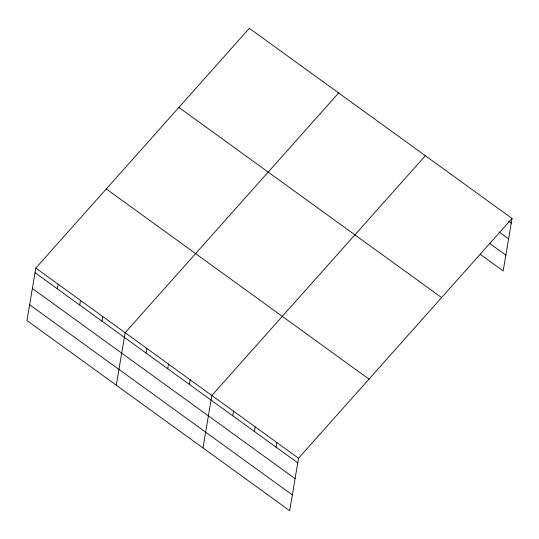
<?xml version="1.0" encoding="UTF-8"?>
<svg xmlns="http://www.w3.org/2000/svg" width="539" height="539" viewBox="0 0 539 539"><rect width="100%" height="100%" fill="white"/><g stroke="black" fill="none" stroke-linecap="round" stroke-linejoin="round"><path stroke-width="0.81" d="M35.823 268.078L26.95 320.537L289.672 510.689L298.539 458.231L512.05 218.463L249.328 28.311L35.823 268.078L298.539 458.231M57.37 288.864L58.151 284.242M79.705 305.027L80.486 300.405M102.033 321.19L102.814 316.568M116.276 385.183L125.149 332.731L338.654 92.964M146.042 353.038L146.824 348.423M167.717 368.73L168.498 364.108M189.384 384.415L190.166 379.793M202.974 447.936L211.84 395.485L425.352 155.717M232.733 415.791L233.515 411.169M254.408 431.476L255.19 426.861M276.083 447.168L276.864 442.546M512.05 218.463L503.177 270.922L480.148 254.253M508.56 221.125L511.268 223.085M499.114 232.006L508.6 238.871M489.594 243.365L505.845 255.136M178.874 107.436L441.589 297.589M106.277 188.96L368.999 379.112M35.042 272.7L297.757 462.853M32.374 288.486L295.089 478.639M29.618 304.751L292.34 494.903"/></g></svg>
